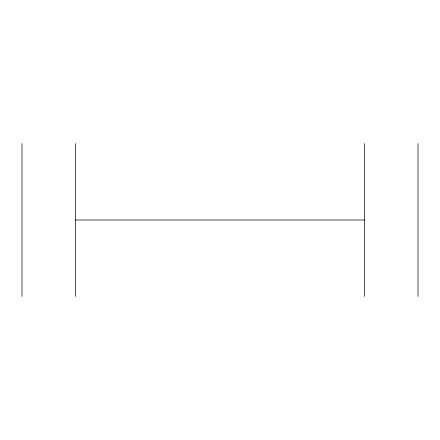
<?xml version="1.0" encoding="UTF-8"?>
<svg xmlns="http://www.w3.org/2000/svg" width="440" height="440" viewBox="0 0 440 440"><rect width="100%" height="100%" fill="white"/><g stroke="black" fill="none" stroke-linecap="round" stroke-linejoin="round"><path stroke-width="0.66" d="M75.554 220L364.447 220M418 143.572L418 296.428M364.447 143.572L364.447 296.428M75.554 143.572L75.554 296.428M22 143.572L22 296.428"/></g></svg>
